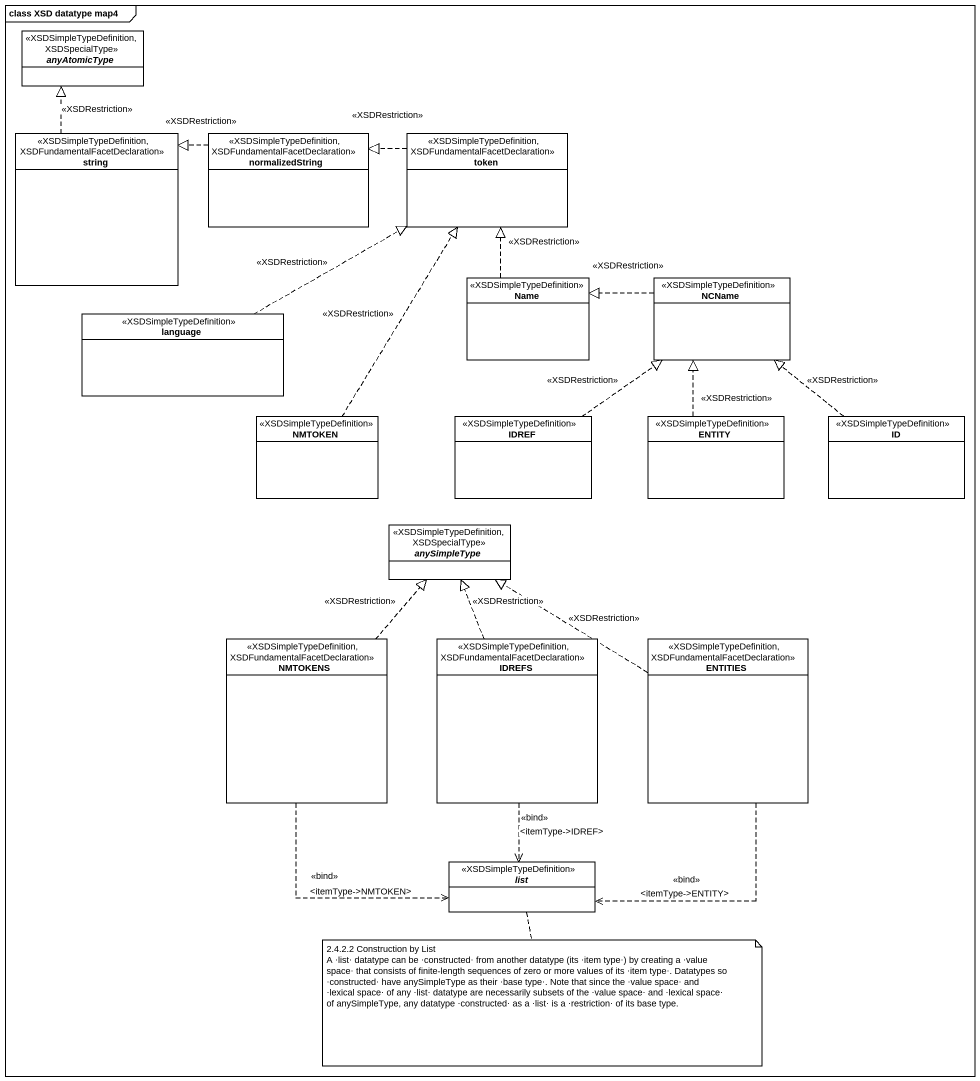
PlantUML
@startuml
mainframe class XSD datatype map4
hide circle
hide empty members
abstract class anyAtomicType <<XSDSimpleTypeDefinition, XSDSpecialType>>
class string <<XSDSimpleTypeDefinition, XSDFundamentalFacetDeclaration>>
class normalizedString <<XSDSimpleTypeDefinition, XSDFundamentalFacetDeclaration>>
class token <<XSDSimpleTypeDefinition, XSDFundamentalFacetDeclaration>>
class Name <<XSDSimpleTypeDefinition>>
class NCName <<XSDSimpleTypeDefinition>>
class language <<XSDSimpleTypeDefinition>>
class NMTOKEN <<XSDSimpleTypeDefinition>>
class IDREF <<XSDSimpleTypeDefinition>>
class "ENTITY" as ENTITY_ <<XSDSimpleTypeDefinition>>
class ID <<XSDSimpleTypeDefinition>>
abstract class anySimpleType <<XSDSimpleTypeDefinition, XSDSpecialType>>
class NMTOKENS <<XSDSimpleTypeDefinition, XSDFundamentalFacetDeclaration>>
class IDREFS <<XSDSimpleTypeDefinition, XSDFundamentalFacetDeclaration>>
class ENTITIES <<XSDSimpleTypeDefinition, XSDFundamentalFacetDeclaration>>
abstract class list <<XSDSimpleTypeDefinition>>
string .up.|> anyAtomicType : <<XSDRestriction>>
normalizedString .left.|> string : <<XSDRestriction>>
token .left.|> normalizedString : <<XSDRestriction>>
Name .up.|> token : <<XSDRestriction>>
NCName .left.|> Name : <<XSDRestriction>>
language .right.|> token : <<XSDRestriction>>
NMTOKEN .up.|> token : <<XSDRestriction>>
IDREF .up.|> NCName : <<XSDRestriction>>
ENTITY_ .up.|> NCName : <<XSDRestriction>>
ID .up.|> NCName : <<XSDRestriction>>
NMTOKENS .up.|> anySimpleType : <<XSDRestriction>>
NMTOKENS ..> list : <<bind>>\n<itemType->NMTOKEN>
IDREFS .up.|> anySimpleType : <<XSDRestriction>>
IDREFS ..> list : <<bind>>\n<itemType->IDREF>
ENTITIES .up.|> anySimpleType : <<XSDRestriction>>
ENTITIES ..> list : <<bind>>\n<itemType->ENTITY>
note bottom of list
  2.4.2.2 Construction by List
  A ·list· datatype can be ·constructed· from another datatype (its ·item type·) by creating a ·value space· that consists of finite-length sequences of zero or more values of its ·item type·. Datatypes so ·constructed· have anySimpleType as their ·base type·. Note that since the ·value space· and ·lexical space· of any ·list· datatype are necessarily subsets of the ·value space· and ·lexical space· of anySimpleType, any datatype ·constructed· as a ·list· is a ·restriction· of its base type.
end note
@enduml
